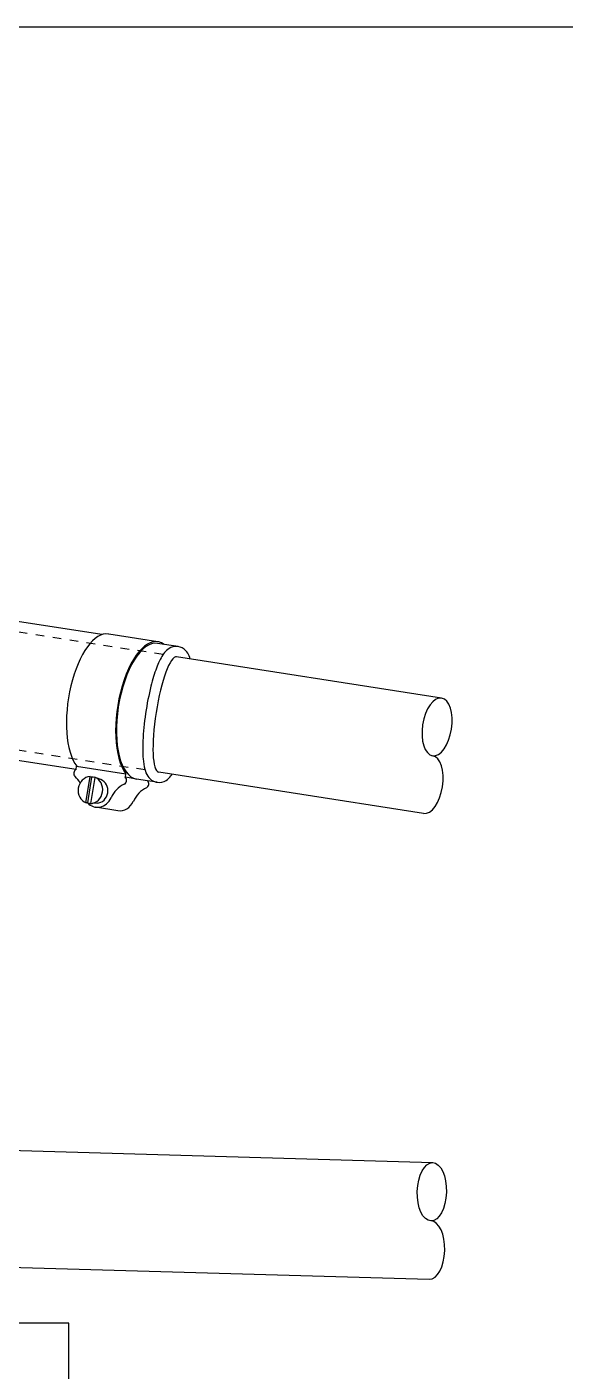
# Model space of a CAD drawing. Extents: x 0 to 103, y -3 to 42.
# Drawn here: x 62.46 to 68.72, y 26.41 to 42.07 of the extents above; entities that cross this region are included whole.
import ezdxf

# ---------------------------------------------------------------- set-up
doc = ezdxf.new("R2010")
doc.units = 0
doc.header["$LTSCALE"] = 0.3
doc.header["$MEASUREMENT"] = 0
doc.linetypes.add('HIDDEN', pattern=[0.375, 0.25, -0.125])
doc.layers.add('1', color=1, linetype='CONTINUOUS')
doc.layers.add('NOTES', color=2, linetype='CONTINUOUS')

msp = doc.modelspace()

# ---------------------------------------------------------------- linework, layer by layer
at = {"layer": '1', "color": 41, "linetype": 'HIDDEN'}
for p, q in [((64.041, 34.761), (61.022, 35.232)), ((63.831, 33.417), (60.805, 33.89))]:
    msp.add_line(p, q, dxfattribs=at)
at = {"layer": '1', "color": 1, "linetype": 'Continuous'}
for p, q in [((63.33, 34.994), (62.295, 35.155)), ((64.218, 34.855), (63.978, 34.892)), ((63.029, 33.421), (62.295, 33.536)), ((63.971, 33.274), (63.861, 33.291))]:
    msp.add_line(p, q, dxfattribs=at)
at = {"layer": '1', "color": 6}
for p, q in [((63.408, 35.002), (63.981, 34.912)), ((63.029, 33.421), (63.035, 33.461)), ((63.035, 33.461), (63.608, 33.371)), ((63.602, 33.332), (63.608, 33.371)), ((63.609, 33.371), (63.608, 33.371)), ((63.144, 33.034), (63.192, 33.34)), ((63.208, 33.334), (63.162, 33.035)), ((63.246, 33.331), (63.198, 33.026)), ((63.315, 33.305), (63.261, 33.326)), ((63.731, 33.312), (63.602, 33.332)), ((63.861, 33.291), (63.731, 33.312)), ((63.273, 33.03), (63.214, 33.026)), ((63.513, 32.943), (63.254, 32.984))]:
    msp.add_line(p, q, dxfattribs=at)
at = {"layer": '1', "color": 41, "linetype": 'Continuous'}
for p, q in [((67.283, 34.255), (64.199, 34.736)), ((67.074, 32.911), (63.99, 33.393)), ((59.88, 29.055), (67.18, 28.843)), ((59.605, 27.703), (67.14, 27.484))]:
    msp.add_line(p, q, dxfattribs=at)
at = {"layer": '1'}
for p, q in [((62.945, 26.972), (60.424, 26.972)), ((62.945, 17.372), (62.945, 26.972))]:
    msp.add_line(p, q, dxfattribs=at)
at = {"layer": '1', "color": 6, "flags": 128}
for points in [[(63.192, 33.34), (63.193, 33.339), (63.193, 33.339), (63.194, 33.339), (63.195, 33.339), (63.195, 33.338), (63.196, 33.338), (63.197, 33.338), (63.197, 33.338), (63.198, 33.337), (63.199, 33.337), (63.199, 33.337), (63.2, 33.337), (63.201, 33.336), (63.201, 33.336), (63.202, 33.336), (63.203, 33.336), (63.203, 33.335), (63.204, 33.335), (63.205, 33.335), (63.205, 33.335), (63.206, 33.334), (63.207, 33.334), (63.207, 33.334), (63.208, 33.334)], [(63.262, 33.325), (63.261, 33.325), (63.261, 33.326), (63.26, 33.326), (63.259, 33.326), (63.259, 33.326), (63.258, 33.327), (63.257, 33.327), (63.257, 33.327), (63.256, 33.328), (63.255, 33.328), (63.255, 33.328), (63.254, 33.328), (63.253, 33.329), (63.253, 33.329), (63.252, 33.329), (63.251, 33.329), (63.25, 33.33), (63.25, 33.33), (63.249, 33.33), (63.248, 33.33), (63.248, 33.331), (63.247, 33.331), (63.246, 33.331), (63.246, 33.331)], [(63.162, 33.035), (63.161, 33.035), (63.16, 33.035), (63.159, 33.035), (63.159, 33.035), (63.158, 33.035), (63.157, 33.035), (63.157, 33.035), (63.156, 33.035), (63.155, 33.035), (63.154, 33.035), (63.154, 33.035), (63.153, 33.034), (63.152, 33.034), (63.152, 33.034), (63.151, 33.034), (63.15, 33.034), (63.149, 33.034), (63.149, 33.034), (63.148, 33.034), (63.147, 33.034), (63.146, 33.034), (63.146, 33.034), (63.145, 33.034), (63.144, 33.034)], [(63.198, 33.026), (63.199, 33.026), (63.199, 33.026), (63.2, 33.026), (63.201, 33.026), (63.202, 33.026), (63.202, 33.026), (63.203, 33.026), (63.204, 33.026), (63.205, 33.026), (63.205, 33.026), (63.206, 33.026), (63.207, 33.026), (63.207, 33.026), (63.208, 33.026), (63.209, 33.026), (63.21, 33.026), (63.21, 33.026), (63.211, 33.026), (63.212, 33.026), (63.212, 33.026), (63.213, 33.026), (63.214, 33.026), (63.215, 33.027), (63.215, 33.027)]]:
    msp.add_lwpolyline(points, dxfattribs=at)
at = {"layer": '1', "color": 6}
for centre, major_axis, ratio, start_param, end_param in [((63.281, 34.191), (-0.126, -0.81), 0.422618, 3.141593, 5.898267), ((63.854, 34.102), (-0.126, -0.81), 0.422618, 2.920278, 5.898267), ((63.854, 34.102), (-0.123, -0.79), 0.422618, 3.141593, 6.283185), ((63.044, 33.377), (0.0074, 0.0472), 0.906308, 0.543051, 2.605233), ((62.833, 33.098), (0.048, 0.307), 0.906308, 5.420287, 5.746825), ((63.195, 33.183), (-0.024, -0.156), 0.906308, 3.333128, 6.09165), ((63.195, 33.183), (0.024, 0.156), 0.906308, 3.333128, 6.09165), ((63.212, 33.18), (0.024, 0.152), 0.906308, 6.209476, 6.479126), ((63.212, 33.18), (0.024, 0.152), 0.906308, 6.087245, 6.10115), ((63.27, 33.171), (0.022, 0.14), 0.906308, 3.330331, 6.094447), ((63.69, 32.965), (-0.048, -0.307), 0.906308, 3.677953, 4.429332), ((63.573, 33.295), (-0.0074, -0.0472), 0.906308, 0.53636, 2.598542), ((63.949, 32.924), (0.048, 0.307), 0.906308, 0.53636, 1.287739), ((63.832, 33.254), (0.0074, 0.0472), 0.906308, 3.677953, 5.740134), ((63.283, 33.169), (-0.029, -0.185), 0.906308, 5.652225, 7.570925), ((63.542, 33.129), (-0.029, -0.185), 0.906308, 0, 1.287739), ((63.212, 33.18), (-0.024, -0.152), 0.906308, 6.087245, 6.356895), ((63.212, 33.18), (-0.024, -0.152), 0.906308, 0.182035, 0.195941)]:
    msp.add_ellipse(centre, major_axis=major_axis, ratio=ratio, start_param=start_param, end_param=end_param, dxfattribs=at)
at = {"layer": '1'}
msp.add_ellipse((64.094, 34.065), major_axis=(-0.105, -0.672), ratio=0.199583, start_param=3.141593, end_param=6.283185, dxfattribs=at)
at = {"layer": '1', "color": 41, "linetype": 'Continuous', "extrusion": (0, 0, -1)}
msp.add_ellipse((67.231, 33.919), major_axis=(-0.052, -0.336), ratio=0.5, dxfattribs=at)
at = {"layer": '1', "color": 41, "linetype": 'Continuous'}
for centre, major_axis in [((67.126, 33.247), (0.052, 0.336)), ((67.15, 27.824), (0.01, 0.34))]:
    msp.add_ellipse(centre, major_axis=major_axis, ratio=0.5, start_param=3.141593, end_param=6.283185, dxfattribs=at)
msp.add_ellipse((67.17, 28.503), major_axis=(0.01, 0.34), ratio=0.5, dxfattribs=at)
at = {"layer": '1'}
msp.add_open_spline([(64.358, 34.712), (64.351, 34.734), (64.342, 34.756), (64.315, 34.799), (64.296, 34.823), (64.233, 34.856), (64.189, 34.86), (64.122, 34.842), (64.1, 34.826), (64.064, 34.793), (64.051, 34.776), (64.01, 34.714), (63.986, 34.664), (63.941, 34.542), (63.92, 34.471), (63.85, 34.195), (63.815, 33.955), (63.803, 33.68), (63.804, 33.609), (63.813, 33.503), (63.819, 33.463), (63.836, 33.398), (63.846, 33.372), (63.878, 33.325), (63.898, 33.302), (63.943, 33.281), (63.957, 33.276), (63.971, 33.274), (64.011, 33.268), (64.05, 33.28), (64.101, 33.311), (64.118, 33.329), (64.138, 33.354), (64.143, 33.361), (64.148, 33.368)], degree=3, knots=[2.748015, 2.748015, 2.748015, 2.748015, 2.91533, 2.91533, 3.072911, 3.072911, 3.230493, 3.230493, 3.388074, 3.388074, 3.545655, 3.545655, 3.913373, 3.913373, 4.281091, 4.281091, 5.226721, 5.226721, 5.59667, 5.59667, 5.868297, 5.868297, 6.070794, 6.070794, 6.224519, 6.224519, 6.283185, 6.283185, 6.283185, 6.449244, 6.449244, 6.615303, 6.615303, 6.676606, 6.676606, 6.676606, 6.676606], dxfattribs=at)
at = {"layer": 'NOTES'}
msp.add_line((52.616, 42.074), (102.616, 42.074), dxfattribs=at)

doc.saveas('drawing.dxf')
